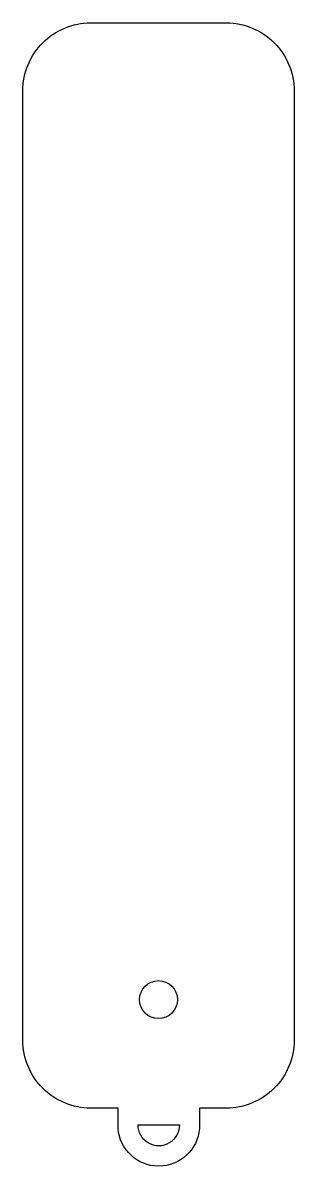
# Model space of a CAD drawing. Header units: millimetres. Extents: x -15 to 5, y -19.5 to 64.8.
import ezdxf

# ---------------------------------------------------------------- set-up
doc = ezdxf.new("R2010")
doc.units = ezdxf.units.MM
doc.layers.get('0').update_dxf_attribs({"linetype": 'CONTINUOUS'})

msp = doc.modelspace()

# ---------------------------------------------------------------- linework, layer by layer
for points in [[(-1.997, -16.748, -0.924978), (-7.997, -16.748), (-7.997, -15.248), (-10.017, -15.248, -0.414214), (-15.017, -10.248), (-15.017, 59.752, -0.414214), (-10.017, 64.752), (-0.017, 64.752, -0.414214), (4.983, 59.752), (4.983, -10.248, -0.414214), (-0.017, -15.248), (-1.997, -15.248)], [(-3.478, -16.469, -1.026126), (-6.515, -16.469)]]:
    msp.add_lwpolyline(points, format="xyb", close=True)
msp.add_circle((-5.017, -7.248), 1.4)

doc.saveas('drawing.dxf')
